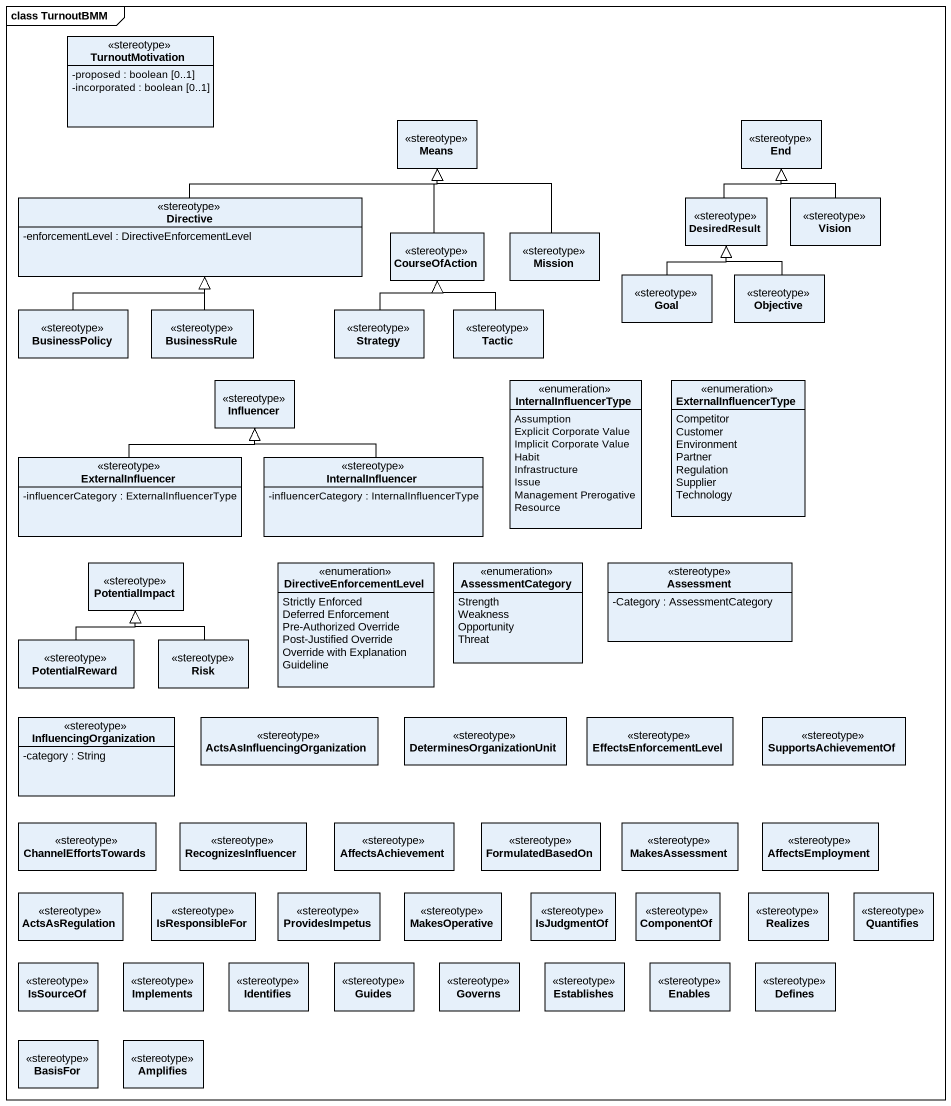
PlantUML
@startuml
mainframe class TurnoutBMM
hide circle
hide empty members
skinparam classAttributeIconSize 0
class TurnoutMotivation <<stereotype>> {
  -proposed : boolean [0..1]
  -incorporated : boolean [0..1]
}
class Means <<stereotype>>
class "End" as End_ <<stereotype>>
class Directive <<stereotype>> {
  -enforcementLevel : DirectiveEnforcementLevel
}
class DesiredResult <<stereotype>>
class Vision <<stereotype>>
class CourseOfAction <<stereotype>>
class Mission <<stereotype>>
class BusinessPolicy <<stereotype>>
class BusinessRule <<stereotype>>
class Strategy <<stereotype>>
class Tactic <<stereotype>>
class Goal <<stereotype>>
class Objective <<stereotype>>
class Influencer <<stereotype>>
enum InternalInfluencerType {
  Assumption
  Explicit Corporate Value
  Implicit Corporate Value
  Habit
  Infrastructure
  Issue
  Management Prerogative
  Resource
}
enum ExternalInfluencerType {
  Competitor
  Customer
  Environment
  Partner
  Regulation
  Supplier
  Technology
}
class ExternalInfluencer <<stereotype>> {
  -influencerCategory : ExternalInfluencerType
}
class InternalInfluencer <<stereotype>> {
  -influencerCategory : InternalInfluencerType
}
class PotentialImpact <<stereotype>>
enum DirectiveEnforcementLevel {
  Strictly Enforced
  Deferred Enforcement
  Pre-Authorized Override
  Post-Justified Override
  Override with Explanation
  Guideline
}
enum AssessmentCategory {
  Strength
  Weakness
  Opportunity
  Threat
}
class Assessment <<stereotype>> {
  -Category : AssessmentCategory
}
class PotentialReward <<stereotype>>
class Risk <<stereotype>>
class InfluencingOrganization <<stereotype>> {
  -category : String
}
class "ActsAsInfluencingOrganization" as ActsAsInfluencingOrganizatio <<stereotype>>
class DeterminesOrganizationUnit <<stereotype>>
class EffectsEnforcementLevel <<stereotype>>
class SupportsAchievementOf <<stereotype>>
class ChannelEffortsTowards <<stereotype>>
class RecognizesInfluencer <<stereotype>>
class AffectsAchievement <<stereotype>>
class FormulatedBasedOn <<stereotype>>
class MakesAssessment <<stereotype>>
class AffectsEmployment <<stereotype>>
class ActsAsRegulation <<stereotype>>
class IsResponsibleFor <<stereotype>>
class ProvidesImpetus <<stereotype>>
class MakesOperative <<stereotype>>
class IsJudgmentOf <<stereotype>>
class ComponentOf <<stereotype>>
class Realizes <<stereotype>>
class Quantifies <<stereotype>>
class IsSourceOf <<stereotype>>
class Implements <<stereotype>>
class Identifies <<stereotype>>
class Guides <<stereotype>>
class Governs <<stereotype>>
class Establishes <<stereotype>>
class Enables <<stereotype>>
class Defines <<stereotype>>
class BasisFor <<stereotype>>
class Amplifies <<stereotype>>
Directive -right-|> Means
DesiredResult -up-|> End_
Vision -up-|> End_
CourseOfAction -up-|> Means
Mission -up-|> Means
BusinessPolicy -up-|> Directive
BusinessRule -up-|> Directive
Strategy -up-|> CourseOfAction
Tactic -up-|> CourseOfAction
Goal -up-|> DesiredResult
Objective -up-|> DesiredResult
ExternalInfluencer -up-|> Influencer
InternalInfluencer -up-|> Influencer
PotentialReward -up-|> PotentialImpact
Risk -up-|> PotentialImpact
@enduml
